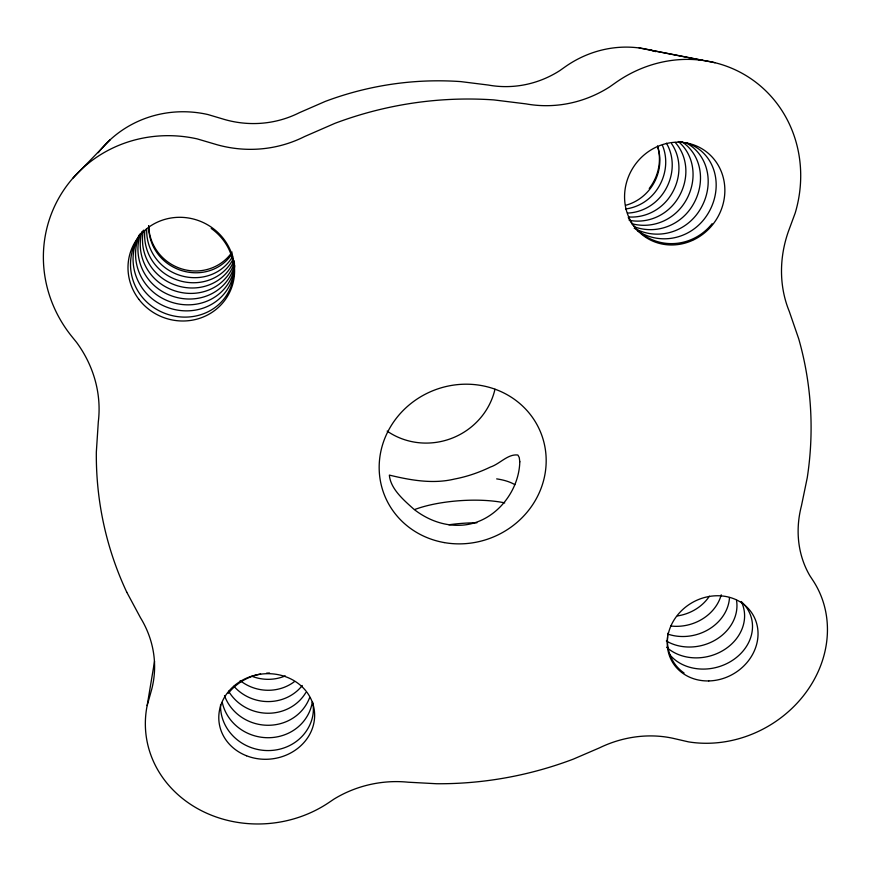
<?xml version="1.0" encoding="UTF-8"?>
<svg xmlns="http://www.w3.org/2000/svg" width="871" height="871" viewBox="0 0 871 871"><rect width="100%" height="100%" fill="white"/><g stroke="black" fill="none" stroke-linecap="round" stroke-linejoin="round"><path stroke-width="1.31" d="M126.774 592.204A360.115 339.505 -21.6 0 1 96.333 452.082L98.314 421.814A123.083 112.305 18.9 0 0 76.594 342.39L72.282 337.066A129.659 124.411 24.6 0 1 61.797 193.079A129.659 124.411 24.6 0 1 197.162 138.881L217.195 144.782A130.171 124.586 63.1 0 0 304.512 136.584L335.052 123.279A360.115 339.505 -21.6 0 1 493.77 99.904L526.04 103.889A128.451 120.84 -79.8 0 0 609.58 86.937L615.231 82.963A126.709 118.282 -56.4 0 1 753.469 80.502A126.709 118.282 -56.4 0 1 795.212 212.992L788.418 231.381A116.616 103.823 -51.2 0 0 789.257 311.35L798.718 338.83A360.115 339.505 -21.6 0 1 807.243 477.787L801.472 505.703A108.505 94.308 -39.4 0 0 809.78 575.589L812.708 580.053A112.37 98.902 -29.9 0 1 804.488 694.427A112.37 98.902 -29.9 0 1 688.515 741.874L672.575 738.205A102.103 87.318 -22.8 0 0 599.531 747.841L573.249 759.153A360.115 339.505 -21.6 0 1 436.545 783.737L408.096 782.202A103.769 89.103 -12.8 0 0 334.105 799.034L329.216 802.322A115.582 102.756 -6.4 0 1 199.786 809.823A115.582 102.756 -6.4 0 1 147.155 705.564L154.537 661.437M147.155 705.564L151.674 689.462A114.493 101.243 5 0 0 140.492 617.757L126.774 592.204M73.001 178.054L110.301 139.632M649.995 49.995L715.047 62.723M639.183 47.959L702.483 60.349M98.271 152.719A110.802 106.85 30.5 0 1 207.908 114.537L224.947 119.61A110.563 105.729 64 0 0 299.297 112.729L325.308 101.395A310.032 296.869 -21.6 0 1 460.737 81.602L488.359 85.053A109.125 103.203 -83.3 0 0 559.77 70.638L564.582 67.23A108.472 102.495 -60 0 1 655.863 51.639M657.485 145.936A44.922 42.505 -59.3 0 1 626.042 205.197M232.1 252.078A45.847 44.269 29.4 0 1 181.429 268.812A45.847 44.269 29.4 0 1 148.712 225.72M494.978 389.25A69.038 66.294 -21.6 0 1 387.16 431.112M414.77 509.502A64.302 19.075 -4 0 1 499.671 501.957A64.138 28.536 -12.1 0 1 504.712 502.915M448.903 524.788A63.964 19.979 -4 0 1 476.905 522.796M496.677 478.887A64.476 27.72 -12 0 1 514.848 484.679M232.034 253.777A45.902 42.799 29 0 1 168.408 264.12A45.488 44.53 35.6 0 1 148.701 226.101M143.421 230.216A47.785 46.805 32.4 0 0 163.225 278.927A48.253 44.867 27.9 0 0 233.951 260.625M233.45 258.339A47.448 44.16 28.2 0 1 165.011 273.832A46.99 46.021 33.5 0 1 144.826 230.706M232.807 256.063A46.653 43.463 28.6 0 1 166.731 268.889A46.228 45.259 34.6 0 1 146.709 229.323M234.277 262.911A49.103 45.608 27.5 0 1 161.375 284.218A48.613 47.611 31.2 0 1 141.919 231.751M139.752 234.288A51.258 50.202 27.3 0 0 155.441 301.224A51.814 47.97 26.3 0 0 209.16 305.634A51.814 47.97 26.3 0 0 234.343 261.877M140.558 233.395A49.462 48.449 29.9 0 0 159.469 289.684A49.974 46.37 27.1 0 0 234.441 265.23M143.715 230.488A52.216 51.139 25.9 0 0 153.307 307.311A52.783 48.809 25.9 0 0 225.001 297.599A52.783 48.809 25.9 0 0 211.207 228.442M234.713 265.633A50.877 47.154 26.7 0 1 157.488 295.345A50.344 49.309 28.6 0 1 139.327 235.17M302.291 685.499A43.604 40.937 11.3 0 1 233.907 686.272M294.485 681.59A42.919 40.36 11.6 0 1 240.2 680.621M285.253 675.896A42.265 39.794 11.9 0 1 252.002 676.288M220.548 704.759A46.555 43.419 10.2 0 0 251.969 747.884A46.555 43.419 10.2 0 0 304.523 733.534A47.491 39.652 -16.9 0 0 312.602 702.059M222.257 702.385A45.782 42.777 10.5 0 0 257.304 736.507A45.782 42.777 10.5 0 0 303.946 720.927A46.675 39.13 -16.9 0 0 312.264 702.135M228.605 691.193A44.301 41.536 11 0 0 302.825 696.931A45.129 38.139 -16.8 0 0 305.765 692.652M224.5 695.602A45.031 42.146 10.7 0 0 260.277 724.628A45.031 42.146 10.7 0 0 303.369 708.733A45.891 38.629 -16.8 0 0 309.706 697.453M228.333 693.327A47.491 39.652 -16.9 0 1 260.603 674.002M266.548 673.163A47.491 39.652 -16.9 0 1 269.52 672.989M721.232 594.795A42.919 36.724 -15.4 0 1 670.67 625.988M709.386 596.21A42.254 36.277 -15.4 0 1 677.475 615.917M741.776 602.079A45.815 38.607 -15.5 0 1 738.935 655.34A45.815 38.607 -15.5 0 1 677.235 661.514A45.074 40.785 -49.3 0 1 669.712 654.633M741.265 601.534A45.063 38.117 -15.5 0 1 725.935 648.623A45.063 38.117 -15.5 0 1 670.626 650.397A44.345 40.218 -49.5 0 1 666.685 647.262M729.495 597.517A43.615 37.181 -15.4 0 1 669.32 634.567M736.528 600.402A44.323 37.649 -15.4 0 1 715.167 640.109A44.323 37.649 -15.4 0 1 666.337 640.98M684.062 673A45.836 41.362 -49.1 0 1 667.534 636.853M667.709 634.992A45.836 41.362 -49.1 0 1 667.97 633.141M625.574 208.986A44.933 43.659 -59.5 0 0 655.33 191.881A45.314 40.774 -57.4 0 0 662.352 145.163M657.823 147.384A44.595 40.186 -57.6 0 1 649.243 188.474M675.145 142.376A47.644 42.614 -56.7 0 1 674.829 202.812A47.219 45.804 -57.2 0 1 629.189 220.319M666.424 143.203A46.065 41.362 -57.1 0 1 661.622 195.409A45.662 44.356 -58.7 0 1 627.653 213.09M671.639 143.748A46.849 41.982 -56.9 0 1 668.111 199.056A46.424 45.063 -57.9 0 1 628.851 216.977M631.551 223.607A48.036 46.566 -56.4 0 0 681.775 206.71A48.482 43.256 -56.5 0 0 678.259 141.494M685.619 142.735A51.149 45.325 -55.8 0 1 704.116 219.231A50.66 49.005 -54.2 0 1 637.289 230.608M679.892 141.581A51.149 45.325 -55.8 0 1 682.788 142.06M634.186 228.191A49.756 48.166 -54.9 0 0 696.397 214.908A50.235 44.617 -56 0 0 685.989 142.811M681.786 141.701A49.342 43.931 -56.2 0 1 688.961 210.738A48.874 47.35 -55.6 0 1 635.024 227.037M712.108 223.705A51.607 49.876 -53.4 0 1 628.263 217.576M519.802 461.761C518.985 493.824 492.202 524.973 459.071 525.278C442.74 525.757 426.725 519.334 413.997 509.328C403.981 500.302 390.448 488.914 389.359 475.098C410.372 480.182 432.854 484.287 454.597 479.028C466.998 476.677 479.028 472.539 490.395 467.052C499.758 464.036 507.88 453.726 517.875 455.021L519.247 457.525L519.802 461.761M692.532 240.374A52.456 49.026 -55.6 0 0 706.392 151.783A52.456 49.026 -55.6 0 0 625.204 188.604A52.456 49.026 -55.6 0 0 692.532 240.374M708.798 680.937A46.696 41.166 -29.8 0 0 753.742 616.189A46.696 41.166 -29.8 0 0 675.395 617.931A46.696 41.166 -29.8 0 0 708.798 680.937M246.504 755.767A47.992 42.733 -6.6 0 0 314.453 711.563A47.992 42.733 -6.6 0 0 239.177 682.113A47.992 42.733 -6.6 0 0 246.504 755.767M138.903 299.374A53.632 51.52 23.2 0 0 230.477 290.533A53.632 51.52 23.2 0 0 174.505 217.554A53.632 51.52 23.2 0 0 138.903 299.374M444.166 542.568A84.171 79.141 -21.6 0 0 542.448 437.231A84.171 79.141 -21.6 0 0 401.4 412.31A84.171 79.141 -21.6 0 0 444.166 542.568"/></g></svg>
